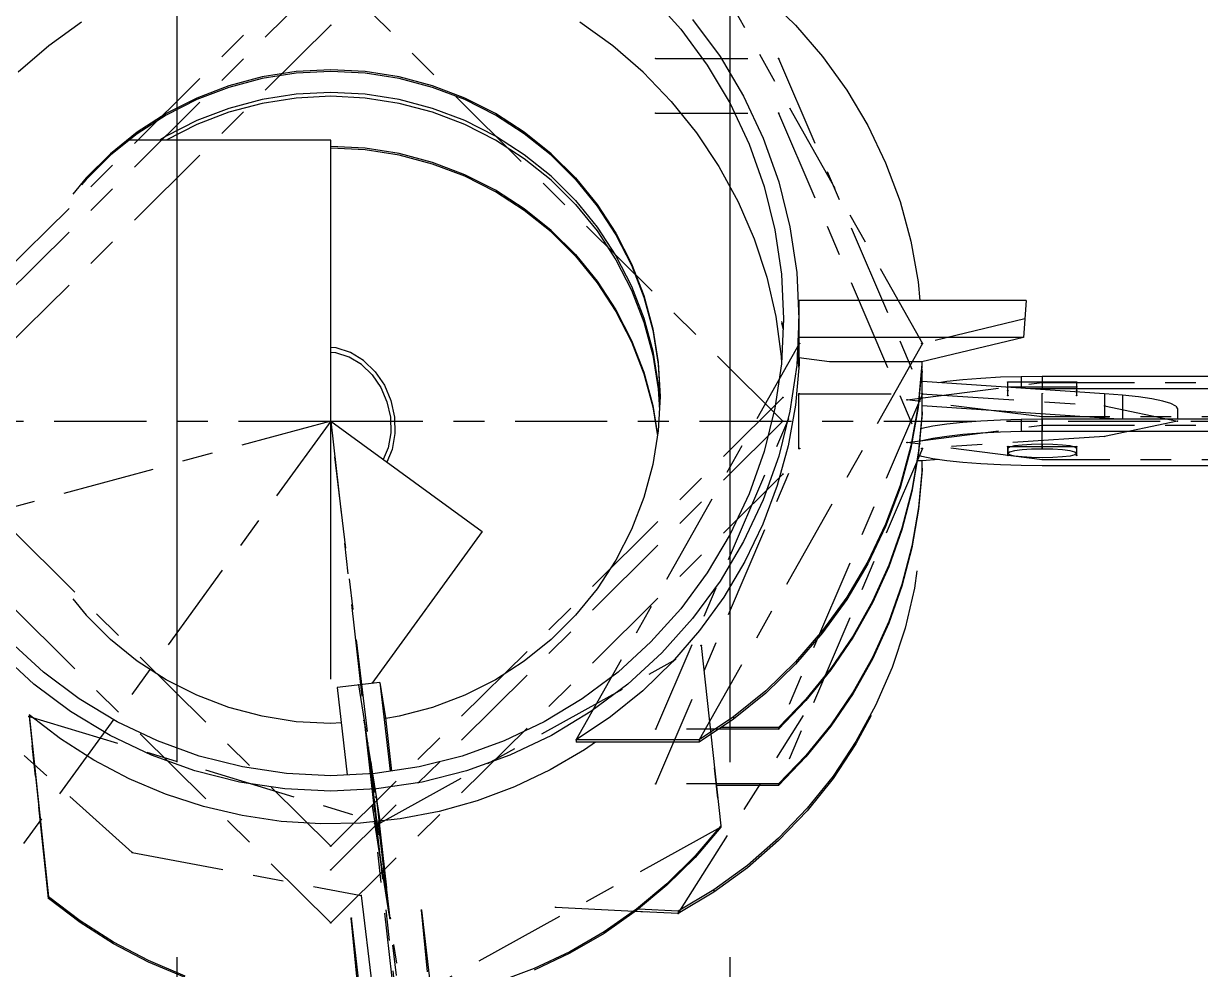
# Model space of a CAD drawing. Header units: millimetres. Extents: x 2368 to 8313, y 7493 to 11698.
# Drawn here: x 6259.59 to 6297.9, y 9139.28 to 9170.06 of the extents above; entities that cross this region are included whole.
import ezdxf

# ---------------------------------------------------------------- set-up
doc = ezdxf.new("R2010")
doc.units = ezdxf.units.MM
for name, pattern in [('CENTER', [50.8, 31.75, -6.35, 6.35, -6.35]), ('XKITLINE00', [0]), ('XKITLINE03', [6, 3, -1, 1, -1])]:
    doc.linetypes.add(name, pattern=pattern)

msp = doc.modelspace()

# ---------------------------------------------------------------- linework, layer by layer
at = {"color": 6, "linetype": 'CENTER'}
for p, q in [((6264.5882, 8739.6288), (6264.5882, 9217.681)), ((6282.5882, 8739.6288), (6282.5882, 9217.681))]:
    msp.add_line(p, q, dxfattribs=at)
at = {"color": 8, "linetype": 'XKITLINE03'}
for p, q in [((6269.5882, 9172.4941), (6254.8682, 9157.8938)), ((6281.5789, 9172.5403), (6288.8481, 9159.6459)), ((6269.5882, 9171.7227), (6254.8682, 9157.1224)), ((6284.3082, 9157.1224), (6269.5882, 9171.7227)), ((6269.5882, 9170.0002), (6254.8682, 9155.3998)), ((6280.1647, 9168.9237), (6284.1647, 9168.9237)), ((6284.1647, 9168.9237), (6288.8482, 9158.0131)), ((6280.1647, 9167.1423), (6284.1647, 9167.1423)), ((6284.1647, 9167.1423), (6288.8482, 9156.2317)), ((6269.5882, 9154.7054), (6269.5882, 9160.4467)), ((6284.8281, 9159.6459), (6284.8281, 9160.4467)), ((6292.1814, 9160.4467), (6288.8281, 9159.6459)), ((6277.5788, 9146.7516), (6284.8481, 9159.6459)), ((6288.8481, 9159.6459), (6281.5788, 9146.7516)), ((6288.3482, 9157.8167), (6292.7482, 9158.3766)), ((6291.6282, 9158.1106), (6291.6282, 9158.3957)), ((6291.6282, 9158.3957), (6293.8682, 9158.3957)), ((6291.6282, 9157.9519), (6291.6282, 9158.237)), ((6291.6282, 9158.237), (6293.8682, 9158.237)), ((6292.7482, 9158.3766), (6306.9482, 9158.3766)), ((6293.8682, 9158.3957), (6293.8682, 9158.1106)), ((6293.8682, 9158.237), (6293.8682, 9157.9519)), ((6254.8682, 9157.8938), (6269.5882, 9143.2934)), ((6269.5882, 9143.2934), (6284.3082, 9157.8938)), ((6280.1647, 9147.1025), (6284.8482, 9158.0131)), ((6288.8482, 9158.0131), (6284.1647, 9147.1025)), ((6284.8282, 9156.2317), (6284.8282, 9158.0131)), ((6284.8282, 9158.0131), (6288.8282, 9158.0131)), ((6292.7482, 9157.2569), (6288.3482, 9157.8167)), ((6288.8282, 9158.0131), (6294.7793, 9157.6191)), ((6292.7482, 9156.2297), (6292.7482, 9158.0151)), ((6294.7793, 9157.6191), (6297.1482, 9157.1224)), ((5738.5883, 9157.1224), (6269.5876, 9157.1224)), ((6269.5883, 9157.1224), (6153.0885, 8997.1225)), ((6269.5882, 9157.1224), (6258.2081, 9154.0395)), ((6269.5882, 9157.1224), (6375.5882, 9157.1225)), ((6269.5882, 9157.1224), (6275.1186, 9108.1039)), ((6273.609, 9123.1927), (6269.5882, 9157.1224)), ((6269.5882, 9142.522), (6284.3082, 9157.1224)), ((6288.3482, 9156.4281), (6292.7482, 9156.988)), ((6306.9482, 9157.2569), (6292.7482, 9157.2569)), ((6292.7482, 9156.988), (6306.9482, 9156.988)), ((6297.1482, 9157.1224), (6294.7793, 9156.6258)), ((6294.7793, 9156.6258), (6288.8282, 9156.2317)), ((6280.1647, 9145.3211), (6284.8482, 9156.2317)), ((6288.8482, 9156.2317), (6284.1647, 9145.3211)), ((6292.7482, 9155.8682), (6288.3482, 9156.4281)), ((6291.6282, 9156.0079), (6291.6282, 9156.2929)), ((6291.6282, 9156.2929), (6293.8682, 9156.2929)), ((6293.8682, 9156.2929), (6293.8682, 9156.0079)), ((6306.9482, 9155.8683), (6292.7482, 9155.8682)), ((6254.8682, 9155.3998), (6269.5882, 9140.7995)), ((6269.5882, 9140.7995), (6284.3082, 9155.3998)), ((6271.2046, 9144.0498), (6281.6466, 9149.8248)), ((6281.6466, 9149.8248), (6282.2821, 9143.907)), ((6256.6258, 9148.9197), (6263.1284, 9143.0859)), ((6270.4923, 9148.5411), (6270.6741, 9147.3842)), ((6260.4059, 9141.5957), (6259.7704, 9147.5134)), ((6259.7704, 9147.5134), (6271.2046, 9144.0498)), ((6270.6741, 9147.3842), (6271.1272, 9143.4422)), ((6280.9008, 9141.1028), (6284.9796, 9147.5402)), ((6270.685, 9147.3096), (6270.7896, 9146.6443)), ((6284.1647, 9147.1025), (6280.1647, 9147.1025)), ((6270.7896, 9146.6443), (6271.2426, 9142.7024)), ((6281.5788, 9146.7516), (6277.5788, 9146.7516)), ((6270.81, 9146.5144), (6271.0615, 9144.915)), ((6284.1647, 9145.3211), (6280.1647, 9145.3211)), ((6271.0615, 9144.915), (6271.5145, 9140.9731)), ((6271.5208, 9140.9379), (6271.0678, 9144.8798)), ((6271.0678, 9144.8798), (6271.1975, 9144.055)), ((6271.1272, 9143.4422), (6270.9453, 9144.5991)), ((6271.6882, 9138.1343), (6271.0087, 9144.0472)), ((6271.0087, 9144.0472), (6271.7254, 9139.4885)), ((6282.2821, 9143.907), (6271.8401, 9138.1321)), ((6271.2426, 9142.7024), (6271.1381, 9143.3676)), ((6263.1284, 9143.0859), (6270.5759, 9141.6914)), ((6271.5145, 9140.9731), (6271.2631, 9142.5724)), ((6270.5759, 9141.6914), (6271.7377, 9131.9838)), ((6272.7381, 9139.2092), (6272.54, 9141.2168)), ((6272.54, 9141.2168), (6273.2947, 9134.7795)), ((6276.9061, 9141.306), (6280.9008, 9141.1028)), ((6270.4533, 9138.9451), (6270.2552, 9140.9527)), ((6270.2552, 9140.9527), (6271.0099, 9134.5154))]:
    msp.add_line(p, q, dxfattribs=at)
at = {"color": 8, "linetype": 'XKITLINE00'}
for p, q in [((6280.0109, 9170.9549), (6280.9823, 9169.8743)), ((6284.7154, 9170.0034), (6283.7469, 9170.94)), ((6261.479, 9170.1043), (6260.4104, 9169.3342)), ((6278.766, 9169.3342), (6277.6974, 9170.1043)), ((6281.3689, 9170.1941), (6282.2598, 9168.983)), ((6284.7154, 9170.0034), (6285.5964, 9168.9854)), ((6280.9823, 9169.8743), (6281.844, 9168.703)), ((6260.4104, 9169.3342), (6259.4158, 9168.4723)), ((6279.7606, 9168.4723), (6278.766, 9169.3342)), ((6282.2598, 9168.983), (6283.0287, 9167.6897)), ((6285.5964, 9168.9854), (6286.383, 9167.8941)), ((6268.4676, 9168.4938), (6267.3594, 9168.3197)), ((6268.4676, 9168.4429), (6267.3594, 9168.2688)), ((6269.5882, 9168.5521), (6268.4676, 9168.4938)), ((6269.5882, 9168.5012), (6268.4676, 9168.4429)), ((6270.7087, 9168.4938), (6269.5882, 9168.5521)), ((6270.7087, 9168.4429), (6269.5882, 9168.5012)), ((6271.817, 9168.3197), (6270.7087, 9168.4938)), ((6271.817, 9168.2688), (6270.7087, 9168.4429)), ((6279.7606, 9168.4723), (6280.6734, 9167.5254)), ((6281.844, 9168.703), (6282.5877, 9167.4521)), ((6266.2755, 9168.0317), (6265.228, 9167.6328)), ((6267.3594, 9168.3197), (6266.2755, 9168.0317)), ((6267.3594, 9168.2688), (6266.2755, 9167.9808)), ((6272.9009, 9168.0317), (6271.817, 9168.3197)), ((6272.9009, 9167.9808), (6271.817, 9168.2688)), ((6273.9484, 9167.6328), (6272.9009, 9168.0317)), ((6265.228, 9167.6328), (6264.2282, 9167.1276)), ((6266.2755, 9167.9808), (6265.228, 9167.5819)), ((6268.4677, 9167.7606), (6267.3594, 9167.5865)), ((6268.4677, 9167.6334), (6267.3594, 9167.4593)), ((6269.5882, 9167.8189), (6268.4677, 9167.7606)), ((6269.5882, 9167.6916), (6268.4677, 9167.6334)), ((6270.7087, 9167.7606), (6269.5882, 9167.8189)), ((6270.7087, 9167.6334), (6269.5882, 9167.6916)), ((6271.817, 9167.5865), (6270.7087, 9167.7606)), ((6271.817, 9167.4593), (6270.7087, 9167.6334)), ((6273.9484, 9167.5819), (6272.9009, 9167.9808)), ((6274.9482, 9167.1276), (6273.9484, 9167.6328)), ((6283.0287, 9167.6897), (6283.6681, 9166.3266)), ((6286.383, 9167.8941), (6287.0692, 9166.7379)), ((6265.228, 9167.5819), (6264.2282, 9167.0767)), ((6266.2755, 9167.2985), (6265.228, 9166.8996)), ((6267.3594, 9167.5865), (6266.2755, 9167.2985)), ((6267.3594, 9167.4593), (6266.2755, 9167.1712)), ((6272.9009, 9167.2985), (6271.817, 9167.5865)), ((6272.9009, 9167.1712), (6271.817, 9167.4593)), ((6273.9484, 9166.8996), (6272.9009, 9167.2985)), ((6274.9482, 9167.0767), (6273.9484, 9167.5819)), ((6280.6734, 9167.5254), (6281.4969, 9166.5011)), ((6282.5877, 9167.4521), (6283.2062, 9166.1337)), ((6264.2282, 9167.1276), (6263.2871, 9166.5214)), ((6264.2282, 9167.0767), (6263.2871, 9166.4705)), ((6265.228, 9166.8996), (6264.2282, 9166.3943)), ((6266.2755, 9167.1712), (6265.228, 9166.7724)), ((6273.9484, 9166.7724), (6272.9009, 9167.1712)), ((6274.9482, 9166.3943), (6273.9484, 9166.8996)), ((6275.8893, 9166.5214), (6274.9482, 9167.1276)), ((6275.8893, 9166.4705), (6274.9482, 9167.0767)), ((6263.2871, 9166.5214), (6262.4151, 9165.821)), ((6263.2871, 9166.4705), (6262.4151, 9165.7701)), ((6265.228, 9166.7724), (6264.2282, 9166.2671)), ((6274.9482, 9166.2671), (6273.9484, 9166.7724)), ((6276.7613, 9165.821), (6275.8893, 9166.5214)), ((6276.7613, 9165.7701), (6275.8893, 9166.4705)), ((6281.4969, 9166.5011), (6282.2246, 9165.4077)), ((6287.0692, 9166.7379), (6287.6494, 9165.5261)), ((6269.5876, 9166.2624), (6263.0281, 9166.2624)), ((6264.2282, 9166.3943), (6264.0234, 9166.2624)), ((6264.2282, 9166.2671), (6264.2209, 9166.2624)), ((6269.5876, 9148.7267), (6269.5876, 9166.2624)), ((6275.8893, 9165.7882), (6274.9482, 9166.3943)), ((6275.8893, 9165.6609), (6274.9482, 9166.2671)), ((6283.2062, 9166.1337), (6283.6935, 9164.7606)), ((6283.6681, 9166.3266), (6284.1719, 9164.9069)), ((6262.4151, 9165.821), (6261.6217, 9165.034)), ((6262.4151, 9165.7701), (6261.6217, 9164.9831)), ((6270.7088, 9165.9999), (6269.5882, 9166.0581)), ((6270.7088, 9165.949), (6269.5882, 9166.0072)), ((6271.817, 9165.8258), (6270.7088, 9165.9999)), ((6271.817, 9165.7749), (6270.7088, 9165.949)), ((6272.9009, 9165.5377), (6271.817, 9165.8258)), ((6272.9009, 9165.4868), (6271.817, 9165.7749)), ((6276.7613, 9165.0878), (6275.8893, 9165.7882)), ((6277.5547, 9165.034), (6276.7613, 9165.821)), ((6277.5547, 9164.9831), (6276.7613, 9165.7701)), ((6273.9484, 9165.1389), (6272.9009, 9165.5377)), ((6273.9484, 9165.088), (6272.9009, 9165.4868)), ((6276.7613, 9164.9605), (6275.8893, 9165.6609)), ((6282.2246, 9165.4077), (6282.8505, 9164.2541)), ((6287.6494, 9165.5261), (6288.1191, 9164.268)), ((6261.6217, 9165.034), (6261.1923, 9164.5081)), ((6261.6217, 9164.9831), (6261.4772, 9164.8061)), ((6274.9482, 9164.6336), (6273.9484, 9165.1389)), ((6274.9482, 9164.5827), (6273.9484, 9165.088)), ((6277.5547, 9164.3008), (6276.7613, 9165.0878)), ((6277.5547, 9164.1735), (6276.7613, 9164.9605)), ((6277.5547, 9165.034), (6278.2609, 9164.1691)), ((6277.5547, 9164.9831), (6278.2609, 9164.1182)), ((6275.8893, 9164.0274), (6274.9482, 9164.6336)), ((6275.8893, 9163.9765), (6274.9482, 9164.5827)), ((6283.6935, 9164.7606), (6284.0449, 9163.3459)), ((6284.1719, 9164.9069), (6284.5353, 9163.4443)), ((6277.5547, 9164.3008), (6278.2609, 9163.4358)), ((6277.5547, 9164.1735), (6278.2609, 9163.3086)), ((6278.2609, 9164.1691), (6278.872, 9163.2357)), ((6282.8505, 9164.2541), (6283.3696, 9163.0494)), ((6288.1191, 9164.268), (6288.4747, 9162.9736)), ((6276.7613, 9163.327), (6275.8893, 9164.0274)), ((6276.7613, 9163.2761), (6275.8893, 9163.9765)), ((6278.2609, 9164.1182), (6278.872, 9163.1848)), ((6278.2609, 9163.4358), (6278.872, 9162.5024)), ((6284.5353, 9163.4443), (6284.7548, 9161.9528)), ((6277.5547, 9162.5401), (6276.7613, 9163.327)), ((6277.5547, 9162.4892), (6276.7613, 9163.2761)), ((6278.2609, 9163.3086), (6278.872, 9162.3752)), ((6278.872, 9163.2357), (6279.3814, 9162.244)), ((6278.872, 9163.1848), (6279.3814, 9162.1931)), ((6283.3696, 9163.0494), (6283.7777, 9161.8035)), ((6284.0449, 9163.3459), (6284.2572, 9161.9033)), ((6288.4747, 9162.9736), (6288.7133, 9161.653)), ((6277.5547, 9162.5401), (6278.2609, 9161.6751)), ((6277.5547, 9162.4892), (6278.2609, 9161.6242)), ((6278.872, 9162.5024), (6279.3814, 9161.5108)), ((6278.872, 9162.3752), (6279.3814, 9161.3835)), ((6279.3814, 9162.244), (6279.7835, 9161.205)), ((6279.3814, 9162.1931), (6279.7835, 9161.1541)), ((6284.2572, 9161.9033), (6284.3282, 9160.4467)), ((6284.7548, 9161.9528), (6284.8282, 9160.4467)), ((6278.2609, 9161.6751), (6278.872, 9160.7417)), ((6278.2609, 9161.6242), (6278.872, 9160.6908)), ((6279.3814, 9161.5108), (6279.7835, 9160.4717)), ((6283.7777, 9161.8035), (6284.0716, 9160.5262)), ((6288.7133, 9161.653), (6288.7672, 9161.0517)), ((6279.3814, 9161.3835), (6279.7835, 9160.3445)), ((6279.7835, 9161.205), (6280.0739, 9160.1299)), ((6279.7835, 9161.1541), (6280.0739, 9160.079)), ((6278.872, 9160.7417), (6279.3814, 9159.7501)), ((6284.8281, 9161.0517), (6284.8281, 9159.8418)), ((6292.2224, 9161.0517), (6284.8281, 9161.0517)), ((6292.2224, 9161.0517), (6292.1404, 9159.8418)), ((6278.872, 9160.6908), (6279.3814, 9159.6992)), ((6279.7835, 9160.4717), (6280.0739, 9159.3967)), ((6279.7835, 9160.3445), (6280.0739, 9159.2695)), ((6284.0716, 9160.5262), (6284.2489, 9159.228)), ((6284.3282, 9160.4467), (6284.2572, 9158.9901)), ((6284.2572, 9160.3679), (6284.3138, 9160.1519)), ((6284.8282, 9160.4467), (6284.7548, 9158.9407)), ((6284.8234, 9160.3484), (6284.8281, 9160.2957)), ((6284.8258, 9160.3979), (6284.8281, 9160.3721)), ((6280.0739, 9160.1299), (6280.2495, 9159.0307)), ((6280.0739, 9160.079), (6280.2495, 9158.9798)), ((6284.2572, 9160.317), (6284.3117, 9160.109)), ((6279.3814, 9159.7501), (6279.7835, 9158.711)), ((6279.3814, 9159.6992), (6279.7835, 9158.6601)), ((6284.8281, 9159.8418), (6284.8281, 9159.178)), ((6292.1404, 9159.8418), (6284.8281, 9159.8418)), ((6292.1404, 9159.8418), (6288.8281, 9159.0508)), ((6269.7675, 9159.5043), (6269.5876, 9159.5161)), ((6269.7558, 9159.3481), (6269.5876, 9159.3591)), ((6270.1858, 9159.2076), (6269.7558, 9159.3481)), ((6270.2277, 9159.354), (6269.7675, 9159.5043)), ((6270.5858, 9158.9626), (6270.1858, 9159.2076)), ((6270.6558, 9159.0918), (6270.2277, 9159.354)), ((6280.0739, 9159.3967), (6280.2495, 9158.2974)), ((6280.0739, 9159.2695), (6280.2495, 9158.1702)), ((6284.2489, 9159.228), (6284.2585, 9159.0168)), ((6284.7748, 9159.3513), (6284.8197, 9158.8264)), ((6284.7764, 9159.3837), (6284.822, 9158.8513)), ((6270.9358, 9158.6253), (6270.5858, 9158.9626)), ((6271.0304, 9158.7308), (6270.6558, 9159.0918)), ((6280.2495, 9159.0307), (6280.3082, 9157.9192)), ((6280.2495, 9158.9798), (6280.3068, 9157.8938)), ((6284.2572, 9158.9901), (6284.0449, 9157.5475)), ((6284.7548, 9158.9407), (6284.5353, 9157.4492)), ((6284.8331, 9158.9751), (6284.7133, 9157.6388)), ((6285.8281, 9159.0508), (6284.8281, 9159.178)), ((6284.8282, 9159.178), (6284.8282, 9158.9206)), ((6284.8331, 9159.1774), (6284.8331, 9158.9751)), ((6288.8281, 9159.0508), (6285.8281, 9159.0508)), ((6288.8331, 9158.9751), (6288.7133, 9157.6388)), ((6288.8331, 9158.8988), (6288.7133, 9157.5625)), ((6288.8253, 9158.8123), (6288.8345, 9158.7051)), ((6288.8331, 9159.052), (6288.8331, 9158.9751)), ((6288.8331, 9158.9751), (6288.8331, 9158.8988)), ((6270.9358, 9158.6253), (6271.2182, 9158.2127)), ((6271.0304, 9158.7308), (6271.3326, 9158.2892)), ((6279.7835, 9158.711), (6280.074, 9157.636)), ((6279.7835, 9158.6601), (6280.074, 9157.5851)), ((6288.8345, 9157.372), (6288.8345, 9158.7051)), ((6290.1619, 9158.468), (6289.6369, 9158.411)), ((6290.7506, 9158.5139), (6290.1619, 9158.468)), ((6291.3885, 9158.5476), (6290.7506, 9158.5139)), ((6292.0599, 9158.5681), (6291.3885, 9158.5476)), ((6292.7482, 9158.575), (6292.0599, 9158.5681)), ((6292.0599, 9158.5681), (6292.0599, 9158.1959)), ((6292.7482, 9158.575), (6292.7482, 9158.1782)), ((6298.9482, 9158.575), (6292.7482, 9158.575)), ((6271.2182, 9158.2127), (6271.4189, 9157.7454)), ((6271.3326, 9158.2892), (6271.5474, 9157.7891)), ((6280.2495, 9158.2974), (6280.2495, 9158.1702)), ((6280.2495, 9158.2974), (6280.2888, 9157.5527)), ((6280.2495, 9158.1702), (6280.2855, 9157.489)), ((6294.7793, 9158.0158), (6288.8345, 9158.4094)), ((6289.6369, 9158.411), (6289.3828, 9158.3731)), ((6292.7482, 9158.1782), (6292.3819, 9158.1746)), ((6306.9482, 9158.1782), (6292.7482, 9158.1782)), ((6271.4189, 9157.7454), (6271.5278, 9157.2468)), ((6271.5474, 9157.7891), (6271.6639, 9157.2556)), ((6280.3082, 9157.9192), (6280.2495, 9156.8078)), ((6295.3606, 9157.9697), (6294.7793, 9158.0158)), ((6294.7793, 9158.0158), (6294.7793, 9157.2223)), ((6295.8785, 9157.9126), (6295.3606, 9157.9697)), ((6295.3606, 9157.9697), (6295.3606, 9157.1864)), ((6296.3205, 9157.846), (6295.8785, 9157.9126)), ((6296.6759, 9157.7715), (6296.3205, 9157.846)), ((6296.9362, 9157.6909), (6296.6759, 9157.7715)), ((6297.0949, 9157.6061), (6296.9362, 9157.6909)), ((6280.074, 9157.636), (6280.2278, 9156.6723)), ((6280.074, 9157.5851), (6280.2238, 9156.6469)), ((6284.0449, 9157.5475), (6283.6935, 9156.1329)), ((6284.5353, 9157.4492), (6284.1719, 9155.9865)), ((6284.7133, 9157.6388), (6284.4747, 9156.3183)), ((6288.7133, 9157.6388), (6288.4747, 9156.3183)), ((6288.7133, 9157.5625), (6288.4747, 9156.2419)), ((6288.8345, 9157.4229), (6288.7251, 9156.1453)), ((6288.8345, 9157.372), (6288.7251, 9156.0944)), ((6294.7793, 9157.2223), (6288.8345, 9157.6159)), ((6297.0949, 9157.6061), (6297.1482, 9157.5192)), ((6297.1482, 9157.5192), (6297.1482, 9157.1864)), ((6269.5883, 9157.1224), (6274.5196, 9153.5318)), ((6271.5278, 9157.2468), (6271.5395, 9156.742)), ((6271.6639, 9157.2556), (6271.6764, 9156.7153)), ((6289.1885, 9156.9556), (6288.8278, 9156.8807)), ((6289.6369, 9157.0224), (6289.1885, 9156.9556)), ((6290.1619, 9157.0794), (6289.6369, 9157.0224)), ((6290.7506, 9157.1253), (6290.1619, 9157.0794)), ((6291.3885, 9157.1589), (6290.7506, 9157.1253)), ((6292.0599, 9157.1795), (6291.3885, 9157.1589)), ((6292.7482, 9157.1863), (6292.0599, 9157.1795)), ((6292.0599, 9157.1795), (6292.0599, 9156.7827)), ((6306.9482, 9157.1864), (6292.7482, 9157.1863)), ((6292.7482, 9157.1863), (6292.7482, 9156.7896)), ((6295.2324, 9157.1864), (6294.7793, 9157.2223)), ((6271.5395, 9156.742), (6271.4533, 9156.2563)), ((6271.6764, 9156.7153), (6271.5841, 9156.1955)), ((6280.2495, 9156.8078), (6280.0739, 9155.7085)), ((6288.8278, 9156.8807), (6288.7915, 9156.8695)), ((6289.1885, 9156.5588), (6288.8278, 9156.4839)), ((6289.6369, 9156.6256), (6289.1885, 9156.5588)), ((6290.1619, 9156.6827), (6289.6369, 9156.6256)), ((6290.7506, 9156.7286), (6290.1619, 9156.6827)), ((6291.3885, 9156.7622), (6290.7506, 9156.7286)), ((6292.0599, 9156.7827), (6291.3885, 9156.7622)), ((6292.7482, 9156.7896), (6292.0599, 9156.7827)), ((6298.9482, 9156.7896), (6292.7482, 9156.7896)), ((6271.4533, 9156.2563), (6271.299, 9155.8768)), ((6271.5841, 9156.1955), (6271.4191, 9155.7893)), ((6283.6935, 9156.1329), (6283.2062, 9154.7598)), ((6284.4747, 9156.3183), (6284.1191, 9155.0239)), ((6288.4747, 9156.3183), (6288.1191, 9155.0239)), ((6288.4747, 9156.2419), (6288.1191, 9154.9475)), ((6288.7251, 9156.1453), (6288.507, 9154.8814)), ((6288.8278, 9156.4839), (6288.7566, 9156.462)), ((6291.683, 9156.2738), (6291.6282, 9156.2297)), ((6291.6282, 9156.2297), (6291.6282, 9156.071)), ((6291.8421, 9156.3135), (6291.683, 9156.2738)), ((6291.8421, 9156.1548), (6291.683, 9156.1151)), ((6292.0899, 9156.345), (6291.8421, 9156.3135)), ((6292.0899, 9156.1863), (6291.8421, 9156.1548)), ((6292.4021, 9156.3653), (6292.0899, 9156.345)), ((6292.4021, 9156.2066), (6292.0899, 9156.1863)), ((6292.7482, 9156.3722), (6292.4021, 9156.3653)), ((6292.7482, 9156.2135), (6292.4021, 9156.2066)), ((6292.7482, 9156.3722), (6292.7482, 9156.2135)), ((6293.0943, 9156.3653), (6292.7482, 9156.3722)), ((6293.0943, 9156.2066), (6292.7482, 9156.2135)), ((6293.4065, 9156.345), (6293.0943, 9156.3653)), ((6293.4065, 9156.1863), (6293.0943, 9156.2066)), ((6293.6543, 9156.3135), (6293.4065, 9156.345)), ((6293.6543, 9156.1548), (6293.4065, 9156.1863)), ((6293.8134, 9156.2738), (6293.6543, 9156.3135)), ((6293.8134, 9156.1151), (6293.6543, 9156.1548)), ((6293.8682, 9156.2297), (6293.8134, 9156.2738)), ((6293.8682, 9156.2297), (6293.8682, 9156.071)), ((6284.1719, 9155.9865), (6283.6681, 9154.5668)), ((6288.7251, 9156.0944), (6288.507, 9154.8305)), ((6288.8282, 9155.835), (6288.6803, 9155.835)), ((6288.8278, 9155.9756), (6288.7108, 9156.0115)), ((6289.1885, 9155.9006), (6288.8278, 9155.9756)), ((6289.3829, 9155.8717), (6288.8282, 9155.835)), ((6288.8345, 9155.5397), (6288.8345, 9155.8354)), ((6289.6369, 9155.8338), (6289.1885, 9155.9006)), ((6290.1619, 9155.7768), (6289.6369, 9155.8338)), ((6290.7506, 9155.7309), (6290.1619, 9155.7768)), ((6291.683, 9156.1151), (6291.6282, 9156.071)), ((6291.683, 9156.027), (6291.6282, 9156.071)), ((6291.8421, 9155.9873), (6291.683, 9156.027)), ((6292.0899, 9155.9557), (6291.8421, 9155.9873)), ((6292.4021, 9155.9355), (6292.0899, 9155.9557)), ((6292.7482, 9155.9285), (6292.4021, 9155.9355)), ((6293.0943, 9155.9355), (6292.7482, 9155.9285)), ((6293.4065, 9155.9557), (6293.0943, 9155.9355)), ((6293.6543, 9155.9873), (6293.4065, 9155.9557)), ((6293.8134, 9156.027), (6293.6543, 9155.9873)), ((6293.8682, 9156.071), (6293.8134, 9156.1151)), ((6293.8682, 9156.071), (6293.8134, 9156.027)), ((6280.0739, 9155.7085), (6279.7835, 9154.6335)), ((6288.8345, 9155.5906), (6288.7251, 9154.313)), ((6288.8345, 9155.5397), (6288.7251, 9154.2621)), ((6291.3885, 9155.6973), (6290.7506, 9155.7309)), ((6292.0599, 9155.6768), (6291.3885, 9155.6973)), ((6292.7482, 9155.6699), (6292.0599, 9155.6768)), ((6298.6482, 9155.6699), (6292.7482, 9155.6699)), ((6284.1191, 9155.0239), (6283.6494, 9153.7658)), ((6288.1191, 9155.0239), (6287.6494, 9153.7658)), ((6279.7835, 9154.6335), (6279.3814, 9153.5944)), ((6283.2062, 9154.7598), (6282.5877, 9153.4414)), ((6288.1191, 9154.9475), (6287.6494, 9153.6894)), ((6288.507, 9154.8814), (6288.1819, 9153.6404)), ((6288.507, 9154.8305), (6288.1819, 9153.5895)), ((6283.6681, 9154.5668), (6283.0287, 9153.2038)), ((6288.7251, 9154.313), (6288.507, 9153.0491)), ((6288.7251, 9154.2621), (6288.507, 9152.9982)), ((6274.5196, 9153.5318), (6270.9218, 9148.5907)), ((6279.3814, 9153.5944), (6278.872, 9152.6028)), ((6282.5877, 9153.4414), (6281.844, 9152.1905)), ((6283.6494, 9153.7658), (6283.0691, 9152.5539)), ((6287.6494, 9153.7658), (6287.0691, 9152.5539)), ((6287.6494, 9153.6894), (6287.0691, 9152.4776)), ((6288.1819, 9153.6404), (6287.7521, 9152.4312)), ((6288.1819, 9153.5895), (6287.7521, 9152.3803)), ((6283.0287, 9153.2038), (6282.2598, 9151.9105)), ((6288.507, 9153.0491), (6288.1819, 9151.8081)), ((6288.507, 9152.9982), (6288.1819, 9151.7572)), ((6278.872, 9152.6028), (6278.2609, 9151.6694)), ((6283.0691, 9152.5539), (6282.383, 9151.3978)), ((6287.0691, 9152.5539), (6286.383, 9151.3978)), ((6287.0691, 9152.4776), (6286.383, 9151.3214)), ((6287.7521, 9152.4312), (6287.2206, 9151.2623)), ((6287.7521, 9152.3803), (6287.2206, 9151.2114)), ((6281.844, 9152.1905), (6280.9823, 9151.0192)), ((6282.2598, 9151.9105), (6281.3689, 9150.6994)), ((6288.6682, 9152.2556), (6288.5879, 9151.6898)), ((6278.2609, 9151.6694), (6277.5547, 9150.8044)), ((6288.1819, 9151.8081), (6287.7521, 9150.5989)), ((6288.1819, 9151.7572), (6287.7521, 9150.548)), ((6288.5879, 9151.6898), (6288.2815, 9150.3831)), ((6261.1881, 9151.3355), (6261.6217, 9150.8044)), ((6282.383, 9151.3978), (6281.5963, 9150.3064)), ((6286.383, 9151.3978), (6285.5963, 9150.3064)), ((6286.383, 9151.3214), (6285.5963, 9150.2301)), ((6287.2206, 9151.2623), (6286.5912, 9150.1423)), ((6287.2206, 9151.2114), (6286.5912, 9150.0914)), ((6262.4151, 9150.0175), (6261.6217, 9150.8044)), ((6277.5547, 9150.8044), (6276.7613, 9150.0175)), ((6280.9823, 9151.0192), (6280.0109, 9149.9386)), ((6281.3689, 9150.6994), (6280.3645, 9149.5821)), ((6287.7521, 9150.5989), (6287.2206, 9149.43)), ((6287.7521, 9150.548), (6287.2206, 9149.3791)), ((6288.2815, 9150.3831), (6287.8595, 9149.1085)), ((6263.2871, 9149.3171), (6262.4151, 9150.0175)), ((6276.7613, 9150.0175), (6275.8892, 9149.3171)), ((6281.5963, 9150.3064), (6280.7153, 9149.2885)), ((6285.5963, 9150.3064), (6284.7153, 9149.2884)), ((6285.5963, 9150.2301), (6284.7153, 9149.2121)), ((6286.5912, 9150.1423), (6285.8686, 9149.0791)), ((6286.5912, 9150.0914), (6285.8686, 9149.0282)), ((6260.2372, 9148.9592), (6259.1654, 9149.9386)), ((6280.0109, 9149.9386), (6278.9391, 9148.9592)), ((6259.92, 9148.5695), (6258.8119, 9149.5821)), ((6264.2282, 9148.7109), (6263.2871, 9149.3171)), ((6275.8892, 9149.3171), (6274.9482, 9148.7109)), ((6280.3645, 9149.5821), (6279.2563, 9148.5695)), ((6280.7153, 9149.2885), (6279.7469, 9148.3519)), ((6284.7153, 9149.2884), (6283.7469, 9148.3519)), ((6287.2206, 9149.43), (6286.5912, 9148.31)), ((6287.2206, 9149.3791), (6286.5912, 9148.2591)), ((6261.3991, 9148.0904), (6260.2372, 9148.9592)), ((6278.9391, 9148.9592), (6277.7773, 9148.0904)), ((6284.7153, 9149.2121), (6283.7469, 9148.2755)), ((6285.8686, 9149.0791), (6285.0578, 9148.0804)), ((6285.8686, 9149.0282), (6285.0578, 9148.0295)), ((6287.8595, 9149.1085), (6287.3255, 9147.8759)), ((6261.1213, 9147.6713), (6259.92, 9148.5695)), ((6265.228, 9148.2056), (6264.2282, 9148.7109)), ((6271.1876, 9148.6215), (6269.7969, 9148.4607)), ((6269.7969, 9148.4607), (6270.1242, 9145.6125)), ((6271.1876, 9148.6215), (6271.5199, 9145.7303)), ((6271.1876, 9148.6215), (6271.3695, 9147.4646)), ((6274.9482, 9148.7109), (6273.9484, 9148.2056)), ((6279.2563, 9148.5695), (6278.0551, 9147.6713)), ((6262.6398, 9147.3407), (6261.3991, 9148.0904)), ((6266.2755, 9147.8068), (6265.228, 9148.2056)), ((6273.9484, 9148.2056), (6272.9009, 9147.8068)), ((6277.7773, 9148.0904), (6276.5366, 9147.3407)), ((6279.7469, 9148.3519), (6278.6987, 9147.504)), ((6283.7469, 9148.3519), (6282.6987, 9147.504)), ((6283.7469, 9148.2755), (6282.6987, 9147.4277)), ((6285.0578, 9148.0804), (6284.1647, 9147.1534)), ((6285.0578, 9148.0804), (6285.0578, 9148.0295)), ((6286.5912, 9148.31), (6285.8686, 9147.2468)), ((6286.5912, 9148.2591), (6285.8686, 9147.1959)), ((6267.3594, 9147.5187), (6266.2755, 9147.8068)), ((6272.9009, 9147.8068), (6271.817, 9147.5187)), ((6285.0578, 9148.0295), (6284.1647, 9147.1025)), ((6287.3255, 9147.8759), (6286.6834, 9146.6951)), ((6260.7943, 9146.7817), (6259.7704, 9147.5643)), ((6259.7704, 9147.5643), (6260.4059, 9141.6466)), ((6259.7704, 9147.5643), (6259.7704, 9147.5134)), ((6259.7704, 9147.5134), (6260.4059, 9141.5957)), ((6262.4041, 9146.8961), (6261.1213, 9147.6713)), ((6263.9474, 9146.7172), (6262.6398, 9147.3407)), ((6268.4676, 9147.3446), (6267.3594, 9147.5187)), ((6269.5882, 9147.2864), (6268.4676, 9147.3446)), ((6271.3695, 9147.4646), (6271.3212, 9147.459)), ((6271.817, 9147.5187), (6271.3233, 9147.4411)), ((6271.3695, 9147.4646), (6271.568, 9145.7375)), ((6276.5366, 9147.3407), (6275.2289, 9146.7172)), ((6278.0551, 9147.6713), (6276.7723, 9146.8961)), ((6278.6987, 9147.504), (6277.5788, 9146.7516)), ((6282.6987, 9147.504), (6281.5788, 9146.7516)), ((6282.6987, 9147.4277), (6281.5788, 9146.6753)), ((6282.6987, 9147.504), (6282.6987, 9147.4277)), ((6287.1845, 9147.5402), (6286.6834, 9146.6187)), ((6269.9298, 9147.3041), (6269.5882, 9147.2864)), ((6281.9626, 9146.9331), (6282.2821, 9143.9579)), ((6284.1647, 9147.1025), (6282.2147, 9147.1025)), ((6284.1647, 9147.1534), (6282.2905, 9147.1534)), ((6284.1647, 9147.1534), (6284.1647, 9147.1025)), ((6285.8686, 9147.2468), (6285.0578, 9146.2482)), ((6285.8686, 9147.1959), (6285.0578, 9146.1973)), ((6261.8814, 9146.0878), (6260.7943, 9146.7817)), ((6263.7561, 9146.2514), (6262.4041, 9146.8961)), ((6265.3094, 9146.2258), (6263.9474, 9146.7172)), ((6275.2289, 9146.7172), (6273.867, 9146.2258)), ((6276.7723, 9146.8961), (6275.4203, 9146.2514)), ((6281.5788, 9146.7516), (6277.5788, 9146.7516)), ((6277.5788, 9146.7516), (6277.5788, 9146.6753)), ((6281.5788, 9146.6753), (6277.5788, 9146.6753)), ((6278.2064, 9146.6753), (6277.851, 9146.4265)), ((6281.5788, 9146.7516), (6281.5788, 9146.6753)), ((6286.6834, 9146.6951), (6285.9385, 9145.5753)), ((6286.6834, 9146.6187), (6285.9385, 9145.4989)), ((6265.1642, 9145.7435), (6263.7561, 9146.2514)), ((6266.7125, 9145.8715), (6265.3094, 9146.2258)), ((6273.867, 9146.2258), (6272.4638, 9145.8715)), ((6275.4203, 9146.2514), (6274.0121, 9145.7435)), ((6277.851, 9146.4265), (6276.7355, 9145.7785)), ((6285.0578, 9146.2482), (6284.1647, 9145.3211)), ((6285.0578, 9146.1973), (6284.1647, 9145.2702)), ((6285.0578, 9146.2482), (6285.0578, 9146.1973)), ((6263.0238, 9145.4876), (6261.8814, 9146.0878)), ((6268.1434, 9145.6575), (6266.7125, 9145.8715)), ((6272.4638, 9145.8715), (6271.0329, 9145.6575)), ((6276.7355, 9145.7785), (6275.5688, 9145.2264)), ((6264.2133, 9144.9856), (6263.0238, 9145.4876)), ((6266.615, 9145.3771), (6265.1642, 9145.7435)), ((6269.5882, 9145.5859), (6268.1434, 9145.6575)), ((6271.0329, 9145.6575), (6269.5882, 9145.5859)), ((6274.0121, 9145.7435), (6272.5614, 9145.3771)), ((6285.9385, 9145.5753), (6285.0966, 9144.5253)), ((6285.9385, 9145.4989), (6285.0966, 9144.449)), ((6268.0944, 9145.1558), (6266.615, 9145.3771)), ((6269.5882, 9145.0818), (6268.0944, 9145.1558)), ((6271.082, 9145.1558), (6269.5882, 9145.0818)), ((6272.5614, 9145.3771), (6271.082, 9145.1558)), ((6275.5688, 9145.2264), (6274.3591, 9144.7743)), ((6284.1647, 9145.3211), (6282.1357, 9145.3211)), ((6284.1647, 9145.2702), (6282.1412, 9145.2702)), ((6284.1647, 9145.3211), (6284.1647, 9145.2702)), ((6265.4414, 9144.5852), (6264.2133, 9144.9856)), ((6274.3591, 9144.7743), (6273.1151, 9144.4254)), ((6266.6993, 9144.2893), (6265.4414, 9144.5852)), ((6267.9778, 9144.1001), (6266.6993, 9144.2893)), ((6273.1151, 9144.4254), (6271.8459, 9144.1821)), ((6285.0966, 9144.5253), (6284.1642, 9143.5534)), ((6285.0966, 9144.449), (6284.1642, 9143.4771)), ((6269.268, 9144.0189), (6267.9778, 9144.1001)), ((6270.5604, 9144.0463), (6269.268, 9144.0189)), ((6271.8459, 9144.1821), (6270.5604, 9144.0463)), ((6282.2821, 9143.9579), (6281.4474, 9142.9789)), ((6282.2821, 9143.907), (6281.4474, 9142.928)), ((6282.2821, 9143.9579), (6282.2821, 9143.907)), ((6284.1642, 9143.5534), (6283.1487, 9142.6673)), ((6284.1642, 9143.4771), (6283.1487, 9142.5909)), ((6281.4474, 9142.9789), (6280.5321, 9142.0734)), ((6281.4474, 9142.928), (6280.5321, 9142.0225)), ((6281.4474, 9142.9789), (6281.4474, 9142.928)), ((6283.1487, 9142.6673), (6282.058, 9141.8738)), ((6283.1487, 9142.5909), (6282.058, 9141.7974)), ((6280.5321, 9142.0734), (6279.5427, 9141.2481)), ((6280.5321, 9142.0225), (6279.5427, 9141.1972)), ((6261.4299, 9140.8639), (6260.4059, 9141.6466)), ((6260.4059, 9141.6466), (6260.4059, 9141.5957)), ((6261.4299, 9140.813), (6260.4059, 9141.5957)), ((6282.058, 9141.8738), (6280.9008, 9141.1792)), ((6282.058, 9141.7974), (6280.9008, 9141.1028)), ((6282.058, 9141.8738), (6282.058, 9141.7974)), ((6279.5427, 9141.2481), (6278.4866, 9140.5087)), ((6279.5427, 9141.1972), (6278.4866, 9140.4578)), ((6280.9008, 9141.1792), (6279.6004, 9141.2453)), ((6262.517, 9140.17), (6261.4299, 9140.8639)), ((6261.4299, 9140.8639), (6261.4299, 9140.813)), ((6262.517, 9140.1191), (6261.4299, 9140.813)), ((6280.9008, 9141.1028), (6279.5091, 9141.1736)), ((6280.9008, 9141.1792), (6280.9008, 9141.1028)), ((6278.4866, 9140.5087), (6277.3711, 9139.8607)), ((6278.4866, 9140.4578), (6277.3711, 9139.8098)), ((6263.6594, 9139.5699), (6262.517, 9140.17)), ((6263.6594, 9139.519), (6262.517, 9140.1191)), ((6277.3711, 9139.8607), (6276.2043, 9139.3087)), ((6277.3711, 9139.8098), (6276.2043, 9139.2578)), ((6264.8489, 9139.0678), (6263.6594, 9139.5699)), ((6264.8489, 9139.0169), (6263.6594, 9139.519)), ((6276.2043, 9139.3087), (6274.9946, 9138.8566))]:
    msp.add_line(p, q, dxfattribs=at)
for centre in [(6269.5882, 9170.0002), (6280.1647, 9168.9237), (6284.1647, 9168.9237), (6284.1647, 9168.9237), (6280.1647, 9167.1423), (6284.1647, 9167.1423), (6284.1647, 9167.1423), (6284.8281, 9159.6459), (6284.8481, 9159.6459), (6288.8281, 9159.6459), (6288.8481, 9159.6459), (6288.8481, 9159.6459), (6291.6282, 9158.3957), (6291.6282, 9158.3957), (6291.6282, 9158.237), (6291.6282, 9158.237), (6291.6282, 9158.1106), (6292.7482, 9158.3766), (6292.7482, 9158.3766), (6293.8682, 9158.3957), (6293.8682, 9158.3957), (6293.8682, 9158.237), (6293.8682, 9158.237), (6293.8682, 9158.1106), (6284.3082, 9157.8938), (6284.8282, 9158.0131), (6284.8282, 9158.0131), (6284.8482, 9158.0131), (6288.3482, 9157.8167), (6288.3482, 9157.8167), (6288.8282, 9158.0131), (6288.8282, 9158.0131), (6288.8482, 9158.0131), (6288.8482, 9158.0131), (6291.6282, 9157.9519), (6292.7482, 9158.0151), (6293.8682, 9157.9519), (6294.7793, 9157.6191), (6294.7793, 9157.6191), (6269.5876, 9157.1224), (6269.5882, 9157.1224), (6269.5882, 9157.1224), (6269.5882, 9157.1224), (6269.5882, 9157.1224), (6269.5883, 9157.1224), (6284.3082, 9157.1224), (6284.3082, 9157.1224), (6292.7482, 9157.2569), (6292.7482, 9157.2569), (6292.7482, 9156.988), (6292.7482, 9156.988), (6297.1482, 9157.1224), (6297.1482, 9157.1224), (6294.7793, 9156.6258), (6294.7793, 9156.6258), (6284.8282, 9156.2317), (6284.8482, 9156.2317), (6288.3482, 9156.4281), (6288.3482, 9156.4281), (6288.8282, 9156.2317), (6288.8482, 9156.2317), (6288.8482, 9156.2317), (6291.6282, 9156.2929), (6291.6282, 9156.2929), (6292.7482, 9156.2297), (6293.8682, 9156.2929), (6293.8682, 9156.2929), (6291.6282, 9156.0079), (6292.7482, 9155.8682), (6292.7482, 9155.8682), (6293.8682, 9156.0079), (6284.3082, 9155.3998), (6281.6466, 9149.8248), (6281.6466, 9149.8248), (6270.4923, 9148.5411), (6259.7704, 9147.5134), (6259.7704, 9147.5134), (6270.6741, 9147.3842), (6270.6741, 9147.3842), (6270.685, 9147.3096), (6280.1647, 9147.1025), (6280.1647, 9147.1025), (6284.1647, 9147.1025), (6284.1647, 9147.1025), (6270.7896, 9146.6443), (6270.7896, 9146.6443), (6277.5788, 9146.7516), (6277.5788, 9146.7516), (6281.5788, 9146.7516), (6281.5788, 9146.7516), (6270.81, 9146.5144), (6280.1647, 9145.3211), (6280.1647, 9145.3211), (6284.1647, 9145.3211), (6284.1647, 9145.3211), (6271.0615, 9144.915), (6271.0615, 9144.915), (6271.0678, 9144.8798), (6271.0678, 9144.8798), (6270.9453, 9144.5991), (6271.0087, 9144.0472), (6271.0087, 9144.0472), (6271.2046, 9144.0498), (6271.2046, 9144.0498), (6282.2821, 9143.907), (6282.2821, 9143.907), (6269.5882, 9143.2934), (6269.5882, 9143.2934), (6271.1272, 9143.4422), (6271.1272, 9143.4422), (6271.1381, 9143.3676), (6263.1284, 9143.0859), (6263.1284, 9143.0859), (6269.5882, 9142.522), (6271.2426, 9142.7024), (6271.2426, 9142.7024), (6271.2631, 9142.5724), (6260.4059, 9141.5957), (6270.5759, 9141.6914), (6270.5759, 9141.6914), (6272.54, 9141.2168), (6272.54, 9141.2168), (6276.9061, 9141.306), (6269.5882, 9140.7995), (6269.5882, 9140.7995), (6270.2552, 9140.9527), (6270.2552, 9140.9527), (6271.5145, 9140.9731), (6271.5145, 9140.9731), (6271.5208, 9140.9379), (6280.9008, 9141.1028), (6280.9008, 9141.1028)]:
    msp.add_circle(centre, 0.01, dxfattribs=at)

doc.saveas('drawing.dxf')
